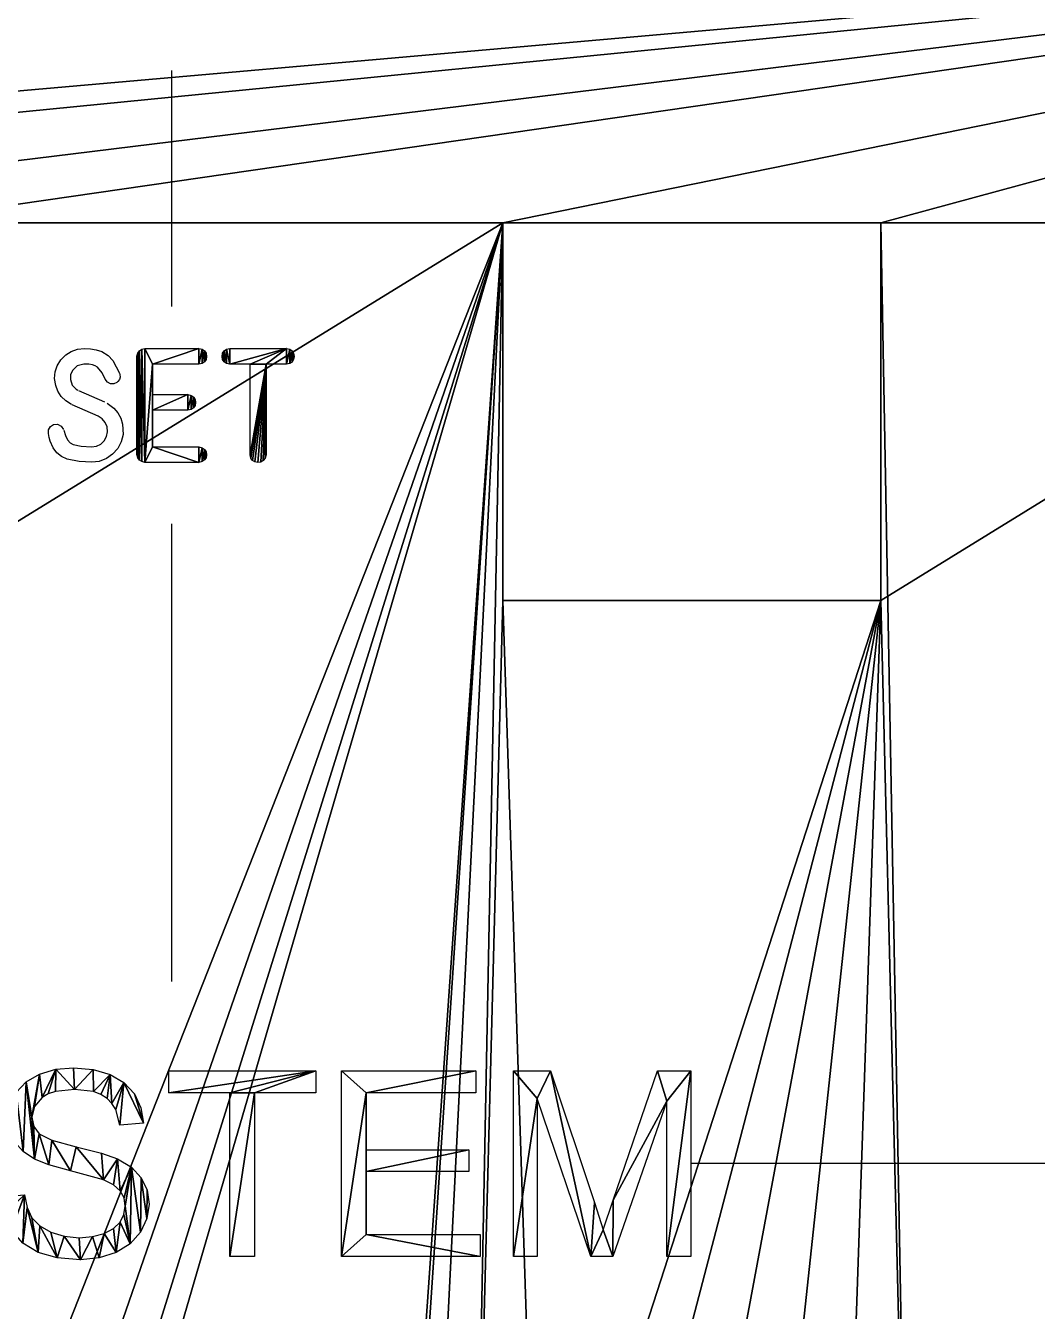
# Model space of a CAD drawing. Extents: x 61 to 207, y 170 to 265.
# Drawn here: x 114.45 to 135.87, y 196.96 to 224.2 of the extents above; entities that cross this region are included whole.
import ezdxf

# ---------------------------------------------------------------- set-up
doc = ezdxf.new("R2010")
doc.units = 0
doc.layers.get('0').update_dxf_attribs({"color": 13, "linetype": 'CONTINUOUS'})

# ---------------------------------------------------------------- blocks, each defined once
blk = doc.blocks.new('SET_1')
for p, q in [((0.267, 2.176, 0.013), (0.369, 2.281, 0.013)), ((0.369, 2.281, 0.013), (0.486, 2.356, 0.013)), ((0.486, 2.356, 0.013), (0.617, 2.401, 0.013)), ((0.617, 2.401, 0.013), (0.764, 2.416, 0.013)), ((0.764, 2.416, 0.013), (0.893, 2.412, 0.013)), ((0.893, 2.412, 0.013), (1.016, 2.389, 0.013)), ((1.016, 2.389, 0.013), (1.135, 2.351, 0.013)), ((1.135, 2.351, 0.013), (1.266, 2.268, 0.013)), ((1.266, 2.268, 0.013), (1.363, 2.16, 0.013)), ((1.876, 2.251, 0.013), (1.895, 2.319, 0.013)), ((1.876, 0.169, 0.013), (1.876, 2.251, 0.013)), ((1.895, 2.319, 0.013), (1.93, 2.37, 0.013)), ((1.93, 2.37, 0.013), (1.979, 2.402, 0.013)), ((1.979, 2.402, 0.013), (2.044, 2.416, 0.013)), ((2.044, 2.416, 0.013), (3.185, 2.416, 0.013)), ((3.185, 2.416, 0.013), (3.257, 2.4, 0.013)), ((3.257, 2.4, 0.013), (3.309, 2.368, 0.013)), ((3.309, 2.368, 0.013), (3.34, 2.318, 0.013)), ((3.34, 2.182, 0.013), (3.309, 2.133, 0.013)), ((3.34, 2.318, 0.013), (3.35, 2.25, 0.013)), ((3.35, 2.25, 0.013), (3.34, 2.182, 0.013)), ((3.679, 2.249, 0.013), (3.69, 2.316, 0.013)), ((3.689, 2.181, 0.013), (3.679, 2.249, 0.013)), ((3.72, 2.131, 0.013), (3.689, 2.181, 0.013)), ((3.69, 2.316, 0.013), (3.721, 2.367, 0.013)), ((3.721, 2.367, 0.013), (3.772, 2.4, 0.013)), ((3.772, 2.4, 0.013), (3.844, 2.416, 0.013)), ((3.844, 2.416, 0.013), (5.04, 2.416, 0.013)), ((5.04, 2.416, 0.013), (5.111, 2.4, 0.013)), ((5.111, 2.4, 0.013), (5.162, 2.367, 0.013)), ((5.162, 2.367, 0.013), (5.193, 2.317, 0.013)), ((5.193, 2.181, 0.013), (5.163, 2.13, 0.013)), ((5.193, 2.317, 0.013), (5.203, 2.249, 0.013)), ((5.203, 2.249, 0.013), (5.193, 2.181, 0.013)), ((0.134, 1.781, 0.013), (0.145, 1.92, 0.013)), ((0.145, 1.92, 0.013), (0.189, 2.052, 0.013)), ((0.189, 2.052, 0.013), (0.267, 2.176, 0.013)), ((0.51, 1.949, 0.013), (0.471, 1.858, 0.013)), ((0.613, 2.05, 0.013), (0.51, 1.949, 0.013)), ((0.752, 2.085, 0.013), (0.613, 2.05, 0.013)), ((0.86, 2.082, 0.013), (0.752, 2.085, 0.013)), ((0.937, 2.069, 0.013), (0.86, 2.082, 0.013)), ((0.991, 2.05, 0.013), (0.937, 2.069, 0.013)), ((1.041, 2.022, 0.013), (0.991, 2.05, 0.013)), ((1.138, 1.903, 0.013), (1.041, 2.022, 0.013)), ((1.363, 2.16, 0.013), (1.505, 1.897, 0.013)), ((3.185, 2.087, 0.013), (2.208, 2.087, 0.013)), ((2.208, 2.087, 0.013), (2.208, 1.442, 0.013)), ((3.257, 2.101, 0.013), (3.185, 2.087, 0.013)), ((3.309, 2.133, 0.013), (3.257, 2.101, 0.013)), ((3.772, 2.098, 0.013), (3.72, 2.131, 0.013)), ((3.844, 2.083, 0.013), (3.772, 2.098, 0.013)), ((4.276, 2.083, 0.013), (3.844, 2.083, 0.013)), ((4.276, 0.167, 0.013), (4.276, 2.083, 0.013)), ((5.04, 2.083, 0.013), (4.609, 2.083, 0.013)), ((4.609, 2.083, 0.013), (4.609, 0.167, 0.013)), ((5.112, 2.098, 0.013), (5.04, 2.083, 0.013)), ((5.163, 2.13, 0.013), (5.112, 2.098, 0.013)), ((0.157, 1.634, 0.013), (0.134, 1.781, 0.013)), ((0.471, 1.858, 0.013), (0.468, 1.757, 0.013)), ((0.468, 1.757, 0.013), (0.507, 1.641, 0.013)), ((0.507, 1.641, 0.013), (0.591, 1.554, 0.013)), ((1.203, 1.764, 0.013), (1.138, 1.903, 0.013)), ((1.251, 1.701, 0.013), (1.203, 1.764, 0.013)), ((1.315, 1.669, 0.013), (1.251, 1.701, 0.013)), ((1.386, 1.667, 0.013), (1.315, 1.669, 0.013)), ((1.45, 1.695, 0.013), (1.386, 1.667, 0.013)), ((1.475, 1.717, 0.013), (1.45, 1.695, 0.013)), ((1.504, 1.761, 0.013), (1.475, 1.717, 0.013)), ((1.519, 1.811, 0.013), (1.504, 1.761, 0.013)), ((1.505, 1.897, 0.013), (1.516, 1.866, 0.013)), ((1.516, 1.866, 0.013), (1.519, 1.811, 0.013)), ((0.202, 1.511, 0.013), (0.157, 1.634, 0.013)), ((0.272, 1.403, 0.013), (0.202, 1.511, 0.013)), ((0.368, 1.31, 0.013), (0.272, 1.403, 0.013)), ((0.591, 1.554, 0.013), (0.627, 1.533, 0.013)), ((0.641, 1.527, 0.013), (1.186, 1.286, 0.013)), ((2.208, 1.442, 0.013), (2.953, 1.442, 0.013)), ((2.953, 1.442, 0.013), (3.026, 1.422, 0.013)), ((3.026, 1.422, 0.013), (3.078, 1.388, 0.013)), ((3.078, 1.388, 0.013), (3.109, 1.338, 0.013)), ((0.489, 1.232, 0.013), (0.368, 1.31, 0.013)), ((1.053, 0.983, 0.013), (0.507, 1.223, 0.013)), ((1.245, 1.257, 0.013), (1.388, 1.15, 0.013)), ((1.388, 1.15, 0.013), (1.471, 1.052, 0.013)), ((2.953, 1.107, 0.013), (2.208, 1.107, 0.013)), ((2.208, 1.107, 0.013), (2.208, 0.333, 0.013)), ((3.025, 1.126, 0.013), (2.953, 1.107, 0.013)), ((3.077, 1.161, 0.013), (3.025, 1.126, 0.013)), ((3.109, 1.21, 0.013), (3.077, 1.161, 0.013)), ((3.109, 1.338, 0.013), (3.119, 1.274, 0.013)), ((3.119, 1.274, 0.013), (3.109, 1.21, 0.013)), ((1.142, 0.928, 0.013), (1.053, 0.983, 0.013)), ((1.206, 0.85, 0.013), (1.142, 0.928, 0.013)), ((1.245, 0.754, 0.013), (1.206, 0.85, 0.013)), ((1.471, 1.052, 0.013), (1.532, 0.938, 0.013)), ((1.532, 0.938, 0.013), (1.571, 0.81, 0.013)), ((0.004, 0.613, 0.013), (0.005, 0.693, 0.013)), ((0.02, 0.531, 0.013), (0.004, 0.613, 0.013)), ((0.005, 0.693, 0.013), (0.045, 0.763, 0.013)), ((0.045, 0.763, 0.013), (0.112, 0.808, 0.013)), ((0.112, 0.808, 0.013), (0.193, 0.813, 0.013)), ((0.193, 0.813, 0.013), (0.272, 0.774, 0.013)), ((0.272, 0.774, 0.013), (0.323, 0.697, 0.013)), ((0.326, 0.686, 0.013), (0.36, 0.571, 0.013)), ((0.36, 0.571, 0.013), (0.404, 0.482, 0.013)), ((1.181, 0.458, 0.013), (1.233, 0.553, 0.013)), ((1.233, 0.553, 0.013), (1.255, 0.652, 0.013)), ((1.255, 0.652, 0.013), (1.245, 0.754, 0.013)), ((1.581, 0.592, 0.013), (1.543, 0.438, 0.013)), ((1.571, 0.81, 0.013), (1.581, 0.592, 0.013)), ((0.041, 0.451, 0.013), (0.02, 0.531, 0.013)), ((0.103, 0.313, 0.013), (0.041, 0.451, 0.013)), ((0.183, 0.204, 0.013), (0.103, 0.313, 0.013)), ((0.404, 0.482, 0.013), (0.459, 0.419, 0.013)), ((0.459, 0.419, 0.013), (0.524, 0.381, 0.013)), ((0.524, 0.381, 0.013), (0.692, 0.345, 0.013)), ((0.692, 0.345, 0.013), (0.916, 0.336, 0.013)), ((0.916, 0.336, 0.013), (1.022, 0.35, 0.013)), ((1.022, 0.35, 0.013), (1.111, 0.391, 0.013)), ((1.111, 0.391, 0.013), (1.181, 0.458, 0.013)), ((1.468, 0.296, 0.013), (1.362, 0.175, 0.013)), ((1.543, 0.438, 0.013), (1.468, 0.296, 0.013)), ((2.208, 0.333, 0.013), (3.185, 0.333, 0.013)), ((3.185, 0.333, 0.013), (3.258, 0.313, 0.013)), ((3.258, 0.313, 0.013), (3.309, 0.279, 0.013)), ((3.309, 0.279, 0.013), (3.341, 0.23, 0.013)), ((0.281, 0.125, 0.013), (0.183, 0.204, 0.013)), ((0.396, 0.075, 0.013), (0.281, 0.125, 0.013)), ((0.651, 0.023, 0.013), (0.396, 0.075, 0.013)), ((0.918, 0.005, 0.013), (0.651, 0.023, 0.013)), ((1.078, 0.025, 0.013), (0.918, 0.005, 0.013)), ((1.233, 0.085, 0.013), (1.078, 0.025, 0.013)), ((1.362, 0.175, 0.013), (1.233, 0.085, 0.013)), ((1.894, 0.103, 0.013), (1.876, 0.169, 0.013)), ((1.928, 0.053, 0.013), (1.894, 0.103, 0.013)), ((1.978, 0.019, 0.013), (1.928, 0.053, 0.013)), ((2.044, 0.002, 0.013), (1.978, 0.019, 0.013)), ((3.185, 0.002, 0.013), (2.044, 0.002, 0.013)), ((3.258, 0.021, 0.013), (3.185, 0.002, 0.013)), ((3.309, 0.055, 0.013), (3.258, 0.021, 0.013)), ((3.341, 0.103, 0.013), (3.309, 0.055, 0.013)), ((3.341, 0.23, 0.013), (3.351, 0.167, 0.013)), ((3.351, 0.167, 0.013), (3.341, 0.103, 0.013)), ((4.291, 0.095, 0.013), (4.276, 0.167, 0.013)), ((4.322, 0.044, 0.013), (4.291, 0.095, 0.013)), ((4.37, 0.013, 0.013), (4.322, 0.044, 0.013)), ((4.435, 0.002, 0.013), (4.37, 0.013, 0.013)), ((4.501, 0.011, 0.013), (4.435, 0.002, 0.013)), ((4.552, 0.042, 0.013), (4.501, 0.011, 0.013)), ((4.588, 0.094, 0.013), (4.552, 0.042, 0.013)), ((4.609, 0.167, 0.013), (4.588, 0.094, 0.013))]:
    blk.add_line(p, q)
mesh = blk.add_polyface()
corners = [(1.895, 2.319, 0.013), (1.876, 0.169, 0.013), (1.876, 2.251, 0.013), (1.894, 0.103, 0.013), (1.928, 0.053, 0.013), (1.93, 2.37, 0.013), (1.978, 0.019, 0.013), (1.979, 2.402, 0.013), (2.044, 0.002, 0.013), (2.044, 2.416, 0.013), (2.208, 2.087, 0.013), (3.185, 2.416, 0.013), (3.185, 2.087, 0.013), (3.257, 2.4, 0.013), (3.257, 2.101, 0.013), (3.309, 2.133, 0.013), (3.309, 2.368, 0.013), (3.34, 2.182, 0.013), (3.34, 2.318, 0.013), (3.35, 2.25, 0.013), (2.953, 1.442, 0.013), (2.208, 1.107, 0.013), (2.208, 1.442, 0.013), (2.953, 1.107, 0.013), (3.026, 1.422, 0.013), (3.025, 1.126, 0.013), (3.077, 1.161, 0.013), (3.078, 1.388, 0.013), (3.109, 1.21, 0.013), (3.109, 1.338, 0.013), (3.119, 1.274, 0.013), (2.208, 0.333, 0.013), (3.185, 0.002, 0.013), (3.185, 0.333, 0.013), (3.258, 0.313, 0.013), (3.258, 0.021, 0.013), (3.309, 0.279, 0.013), (3.309, 0.055, 0.013), (3.341, 0.23, 0.013), (3.341, 0.103, 0.013), (3.351, 0.167, 0.013)]
mesh.append_faces([[corners[k] for k in face] for face in [(0, 1, 2), (17, 18, 19), (28, 29, 30), (39, 38, 40)]], dxfattribs={"vtx0": -1})
mesh.append_faces([[corners[k] for k in face] for face in [(1, 0, 3), (3, 0, 4), (4, 5, 6), (6, 7, 8), (10, 11, 12), (12, 13, 14), (14, 13, 15), (15, 16, 17), (20, 21, 22), (21, 20, 23), (23, 24, 25), (25, 24, 26), (26, 27, 28), (8, 31, 32), (31, 22, 21), (32, 34, 35), (35, 36, 37), (37, 38, 39)]], dxfattribs={"vtx0": -1, "vtx1": -1})
mesh.append_faces([[corners[k] for k in face] for face in [(8, 9, 10), (31, 8, 10)]], dxfattribs={"vtx0": -1, "vtx1": -1, "vtx2": -1})
mesh.append_faces([[corners[k] for k in face] for face in [(4, 0, 5), (6, 5, 7), (8, 7, 9), (10, 9, 11), (12, 11, 13), (15, 13, 16), (17, 16, 18), (23, 20, 24), (26, 24, 27), (28, 27, 29), (31, 10, 22), (32, 31, 33), (32, 33, 34), (35, 34, 36), (37, 36, 38)]], dxfattribs={"vtx0": -1, "vtx2": -1})
mesh = blk.add_polyface()
corners = [(3.69, 2.316, 0.013), (3.689, 2.181, 0.013), (3.679, 2.249, 0.013), (3.72, 2.131, 0.013), (3.721, 2.367, 0.013), (3.772, 2.098, 0.013), (3.772, 2.4, 0.013), (3.844, 2.083, 0.013), (3.844, 2.416, 0.013), (5.04, 2.416, 0.013), (4.276, 2.083, 0.013), (4.609, 2.083, 0.013), (4.276, 0.167, 0.013), (4.291, 0.095, 0.013), (4.322, 0.044, 0.013), (4.37, 0.013, 0.013), (4.435, 0.002, 0.013), (4.501, 0.011, 0.013), (4.552, 0.042, 0.013), (4.588, 0.094, 0.013), (5.04, 2.083, 0.013), (5.111, 2.4, 0.013), (5.112, 2.098, 0.013), (5.162, 2.367, 0.013), (5.163, 2.13, 0.013), (5.193, 2.317, 0.013), (5.193, 2.181, 0.013), (5.203, 2.249, 0.013), (4.609, 0.167, 0.013)]
mesh.append_faces([[corners[k] for k in face] for face in [(0, 1, 2), (26, 25, 27)]], dxfattribs={"vtx0": -1})
mesh.append_faces([[corners[k] for k in face] for face in [(1, 0, 3), (3, 4, 5), (5, 6, 7), (7, 9, 10), (10, 11, 12), (12, 11, 13), (13, 11, 14), (14, 11, 15), (15, 11, 16), (16, 11, 17), (17, 11, 18), (18, 11, 19), (11, 9, 20), (20, 21, 22), (22, 23, 24), (24, 25, 26)]], dxfattribs={"vtx0": -1, "vtx1": -1})
mesh.append_faces([[corners[k] for k in face] for face in [(10, 9, 11)]], dxfattribs={"vtx0": -1, "vtx1": -1, "vtx2": -1})
mesh.append_faces([[corners[k] for k in face] for face in [(3, 0, 4), (5, 4, 6), (7, 6, 8), (7, 8, 9), (20, 9, 21), (22, 21, 23), (24, 23, 25)]], dxfattribs={"vtx0": -1, "vtx2": -1})
mesh.append_faces([[corners[k] for k in face] for face in [(28, 19, 11)]], dxfattribs={"vtx1": -1})
blk = doc.blocks.new('SYSTEM_1')
for p, q in [((8.103, 3.768, 0.02), (8.389, 3.933, 0.02)), ((8.389, 3.933, 0.02), (8.732, 4.034, 0.02)), ((8.732, 4.034, 0.02), (9.111, 4.067, 0.02)), ((9.111, 4.067, 0.02), (9.522, 4.032, 0.02)), ((9.522, 4.032, 0.02), (9.882, 3.926, 0.02)), ((9.882, 3.926, 0.02), (10.177, 3.752, 0.02)), ((11.123, 3.536, 0.02), (11.123, 4, 0.02)), ((11.123, 4, 0.02), (14.24, 4, 0.02)), ((14.24, 4, 0.02), (14.24, 3.536, 0.02)), ((14.785, 0.067, 0.02), (14.785, 4, 0.02)), ((14.785, 4, 0.02), (17.628, 4, 0.02)), ((17.628, 4, 0.02), (17.628, 3.536, 0.02)), ((18.423, 0.067, 0.02), (18.423, 4, 0.02)), ((18.423, 4, 0.02), (19.206, 4, 0.02)), ((21.476, 4, 0.02), (22.176, 4, 0.02)), ((22.176, 4, 0.02), (22.176, 0.067, 0.02)), ((7.895, 3.54, 0.02), (8.103, 3.768, 0.02)), ((8.724, 3.565, 0.02), (8.568, 3.511, 0.02)), ((9.132, 3.608, 0.02), (8.724, 3.565, 0.02)), ((9.53, 3.561, 0.02), (9.132, 3.608, 0.02)), ((9.688, 3.501, 0.02), (9.53, 3.561, 0.02)), ((10.177, 3.752, 0.02), (10.396, 3.512, 0.02)), ((8.444, 3.435, 0.02), (8.282, 3.244, 0.02)), ((8.568, 3.511, 0.02), (8.444, 3.435, 0.02)), ((9.818, 3.418, 0.02), (9.688, 3.501, 0.02)), ((9.922, 3.311, 0.02), (9.818, 3.418, 0.02)), ((10.002, 3.182, 0.02), (9.922, 3.311, 0.02)), ((10.396, 3.512, 0.02), (10.534, 3.22, 0.02)), ((12.419, 3.536, 0.02), (11.123, 3.536, 0.02)), ((12.419, 0.067, 0.02), (12.419, 3.536, 0.02)), ((14.24, 3.536, 0.02), (12.939, 3.536, 0.02)), ((12.939, 3.536, 0.02), (12.939, 0.067, 0.02)), ((17.628, 3.536, 0.02), (15.305, 3.536, 0.02)), ((15.305, 3.536, 0.02), (15.305, 2.331, 0.02)), ((20.062, 0.067, 0.02), (18.924, 3.415, 0.02)), ((18.924, 3.415, 0.02), (18.924, 0.067, 0.02)), ((21.674, 3.359, 0.02), (20.531, 0.067, 0.02)), ((21.674, 0.067, 0.02), (21.674, 3.359, 0.02)), ((8.282, 3.244, 0.02), (8.228, 3.018, 0.02)), ((8.228, 3.018, 0.02), (8.266, 2.825, 0.02)), ((10.09, 2.854, 0.02), (10.002, 3.182, 0.02)), ((10.534, 3.22, 0.02), (10.589, 2.892, 0.02)), ((8.266, 2.825, 0.02), (8.381, 2.669, 0.02)), ((10.589, 2.892, 0.02), (10.09, 2.854, 0.02)), ((8.381, 2.669, 0.02), (8.652, 2.531, 0.02)), ((8.652, 2.531, 0.02), (9.166, 2.389, 0.02)), ((8.284, 2.127, 0.02), (8.039, 2.293, 0.02)), ((9.166, 2.389, 0.02), (9.701, 2.255, 0.02)), ((9.701, 2.255, 0.02), (10.036, 2.138, 0.02)), ((15.305, 2.331, 0.02), (17.481, 2.331, 0.02)), ((17.481, 2.331, 0.02), (17.481, 1.87, 0.02)), ((8.583, 2.008, 0.02), (8.284, 2.127, 0.02)), ((9.044, 1.882, 0.02), (8.583, 2.008, 0.02)), ((10.036, 2.138, 0.02), (10.335, 1.959, 0.02)), ((10.335, 1.959, 0.02), (10.543, 1.737, 0.02)), ((9.744, 1.69, 0.02), (9.044, 1.882, 0.02)), ((9.956, 1.585, 0.02), (9.744, 1.69, 0.02)), ((10.543, 1.737, 0.02), (10.666, 1.476, 0.02)), ((17.481, 1.87, 0.02), (15.305, 1.87, 0.02)), ((15.305, 1.87, 0.02), (15.305, 0.531, 0.02)), ((8.067, 1.374, 0.02), (8.125, 1.105, 0.02)), ((10.098, 1.458, 0.02), (9.956, 1.585, 0.02)), ((10.178, 1.308, 0.02), (10.098, 1.458, 0.02)), ((10.666, 1.476, 0.02), (10.707, 1.178, 0.02)), ((8.125, 1.105, 0.02), (8.229, 0.889, 0.02)), ((10.177, 0.959, 0.02), (10.205, 1.135, 0.02)), ((10.205, 1.135, 0.02), (10.178, 1.308, 0.02)), ((10.707, 1.178, 0.02), (10.662, 0.873, 0.02)), ((8.229, 0.889, 0.02), (8.392, 0.718, 0.02)), ((10.094, 0.798, 0.02), (10.177, 0.959, 0.02)), ((10.662, 0.873, 0.02), (10.527, 0.586, 0.02)), ((8.392, 0.718, 0.02), (8.625, 0.584, 0.02)), ((8.625, 0.584, 0.02), (8.91, 0.496, 0.02)), ((9.509, 0.489, 0.02), (9.755, 0.555, 0.02)), ((9.755, 0.555, 0.02), (9.953, 0.66, 0.02)), ((9.953, 0.66, 0.02), (10.094, 0.798, 0.02)), ((10.527, 0.586, 0.02), (10.308, 0.339, 0.02)), ((8.358, 0.156, 0.02), (8.036, 0.35, 0.02)), ((8.91, 0.496, 0.02), (9.229, 0.467, 0.02)), ((9.229, 0.467, 0.02), (9.509, 0.489, 0.02)), ((10.308, 0.339, 0.02), (10.011, 0.154, 0.02)), ((15.305, 0.531, 0.02), (17.72, 0.531, 0.02)), ((17.72, 0.531, 0.02), (17.72, 0.067, 0.02)), ((8.762, 0.039, 0.02), (8.358, 0.156, 0.02)), ((9.253, 0, 0.02), (8.762, 0.039, 0.02)), ((9.653, 0.039, 0.02), (9.253, 0, 0.02)), ((10.011, 0.154, 0.02), (9.653, 0.039, 0.02)), ((12.939, 0.067, 0.02), (12.419, 0.067, 0.02)), ((17.72, 0.067, 0.02), (14.785, 0.067, 0.02)), ((18.924, 0.067, 0.02), (18.423, 0.067, 0.02)), ((20.531, 0.067, 0.02), (20.062, 0.067, 0.02)), ((22.176, 0.067, 0.02), (21.674, 0.067, 0.02))]:
    blk.add_line(p, q)
for points in [[(19.206, 4, 0.02), (20.137, 1.215, 0.02), (20.325, 0.633, 0.02)], [(20.325, 0.633, 0.02), (20.534, 1.264, 0.02), (21.476, 4, 0.02)]]:
    blk.add_polyline3d(points)
mesh = blk.add_polyface()
corners = [(8.389, 3.933, 0.02), (8.228, 3.018, 0.02), (8.103, 3.768, 0.02), (8.282, 3.244, 0.02), (8.444, 3.435, 0.02), (8.732, 4.034, 0.02), (8.568, 3.511, 0.02), (8.724, 3.565, 0.02), (9.132, 3.608, 0.02), (9.111, 4.067, 0.02), (9.522, 4.032, 0.02), (9.53, 3.561, 0.02), (9.882, 3.926, 0.02), (9.688, 3.501, 0.02), (9.818, 3.418, 0.02), (9.922, 3.311, 0.02), (10.177, 3.752, 0.02), (10.002, 3.182, 0.02), (10.09, 2.854, 0.02), (10.589, 2.892, 0.02), (10.396, 3.512, 0.02), (10.534, 3.22, 0.02), (7.769, 3.271, 0.02), (7.761, 2.725, 0.02), (7.726, 2.983, 0.02), (7.865, 2.494, 0.02), (7.895, 3.54, 0.02), (8.039, 2.293, 0.02), (8.284, 2.127, 0.02), (8.266, 2.825, 0.02), (8.381, 2.669, 0.02), (8.583, 2.008, 0.02), (8.652, 2.531, 0.02), (9.044, 1.882, 0.02), (9.166, 2.389, 0.02), (9.744, 1.69, 0.02), (9.701, 2.255, 0.02), (10.036, 2.138, 0.02), (9.956, 1.585, 0.02), (10.098, 1.458, 0.02), (10.335, 1.959, 0.02), (10.178, 1.308, 0.02), (10.205, 1.135, 0.02), (10.308, 0.339, 0.02), (10.527, 0.586, 0.02), (10.543, 1.737, 0.02), (10.662, 0.873, 0.02), (10.666, 1.476, 0.02), (10.707, 1.178, 0.02), (8.067, 1.374, 0.02), (7.635, 0.957, 0.02), (7.576, 1.331, 0.02), (7.792, 0.624, 0.02), (8.036, 0.35, 0.02), (8.125, 1.105, 0.02), (8.358, 0.156, 0.02), (8.229, 0.889, 0.02), (8.392, 0.718, 0.02), (8.762, 0.039, 0.02), (8.625, 0.584, 0.02), (8.91, 0.496, 0.02), (9.253, 0, 0.02), (9.229, 0.467, 0.02), (9.509, 0.489, 0.02), (9.653, 0.039, 0.02), (9.755, 0.555, 0.02), (10.011, 0.154, 0.02), (9.953, 0.66, 0.02), (10.094, 0.798, 0.02), (10.177, 0.959, 0.02)]
mesh.append_faces([[corners[k] for k in face] for face in [(19, 20, 21), (22, 23, 24), (46, 47, 48), (49, 50, 51)]], dxfattribs={"vtx0": -1})
mesh.append_faces([[corners[k] for k in face] for face in [(0, 1, 2), (1, 0, 3), (3, 0, 4), (4, 5, 6), (6, 5, 7), (7, 5, 8), (8, 10, 11), (11, 12, 13), (13, 12, 14), (14, 12, 15), (15, 16, 17), (17, 16, 18), (18, 16, 19), (23, 22, 25), (25, 26, 27), (27, 2, 28), (28, 30, 31), (31, 32, 33), (33, 34, 35), (35, 37, 38), (38, 37, 39), (39, 40, 41), (41, 40, 42), (43, 40, 44), (44, 45, 46), (50, 49, 52), (52, 49, 53), (53, 54, 55), (55, 57, 58), (58, 60, 61), (61, 63, 64), (64, 65, 66), (66, 68, 43)]], dxfattribs={"vtx0": -1, "vtx1": -1})
mesh.append_faces([[corners[k] for k in face] for face in [(28, 2, 1), (42, 40, 43)]], dxfattribs={"vtx0": -1, "vtx1": -1, "vtx2": -1})
mesh.append_faces([[corners[k] for k in face] for face in [(4, 0, 5), (8, 5, 9), (8, 9, 10), (11, 10, 12), (15, 12, 16), (19, 16, 20), (25, 22, 26), (27, 26, 2), (28, 1, 29), (28, 29, 30), (31, 30, 32), (33, 32, 34), (35, 34, 36), (35, 36, 37), (39, 37, 40), (44, 40, 45), (46, 45, 47), (53, 49, 54), (55, 54, 56), (55, 56, 57), (58, 57, 59), (58, 59, 60), (61, 60, 62), (61, 62, 63), (64, 63, 65), (66, 65, 67), (66, 67, 68), (43, 68, 69), (43, 69, 42)]], dxfattribs={"vtx0": -1, "vtx2": -1})
mesh = blk.add_polyface()
corners = [(14.24, 4, 0.02), (11.123, 3.536, 0.02), (11.123, 4, 0.02), (12.419, 3.536, 0.02), (12.939, 3.536, 0.02), (12.419, 0.067, 0.02), (14.24, 3.536, 0.02), (12.939, 0.067, 0.02)]
mesh.append_faces([[corners[k] for k in face] for face in [(0, 1, 2), (4, 0, 6)]], dxfattribs={"vtx0": -1})
mesh.append_faces([[corners[k] for k in face] for face in [(1, 0, 3), (3, 4, 5)]], dxfattribs={"vtx0": -1, "vtx1": -1})
mesh.append_faces([[corners[k] for k in face] for face in [(3, 0, 4)]], dxfattribs={"vtx0": -1, "vtx1": -1, "vtx2": -1})
mesh.append_faces([[corners[k] for k in face] for face in [(7, 5, 4)]], dxfattribs={"vtx1": -1})
mesh = blk.add_polyface()
corners = [(14.785, 4, 0.02), (15.305, 3.536, 0.02), (14.785, 0.067, 0.02), (17.628, 4, 0.02), (17.628, 3.536, 0.02), (17.481, 2.331, 0.02), (15.305, 1.87, 0.02), (15.305, 2.331, 0.02), (17.481, 1.87, 0.02), (15.305, 0.531, 0.02), (17.72, 0.067, 0.02), (17.72, 0.531, 0.02)]
mesh.append_faces([[corners[k] for k in face] for face in [(1, 3, 4), (6, 5, 8), (10, 9, 11)]], dxfattribs={"vtx0": -1})
mesh.append_faces([[corners[k] for k in face] for face in [(0, 1, 2), (5, 6, 7), (2, 9, 10), (9, 7, 6)]], dxfattribs={"vtx0": -1, "vtx1": -1})
mesh.append_faces([[corners[k] for k in face] for face in [(9, 2, 1)]], dxfattribs={"vtx0": -1, "vtx1": -1, "vtx2": -1})
mesh.append_faces([[corners[k] for k in face] for face in [(1, 0, 3), (9, 1, 7)]], dxfattribs={"vtx0": -1, "vtx2": -1})
mesh = blk.add_polyface()
corners = [(18.423, 4, 0.02), (18.924, 3.415, 0.02), (18.423, 0.067, 0.02), (19.206, 4, 0.02), (20.062, 0.067, 0.02), (20.137, 1.215, 0.02), (20.325, 0.633, 0.02), (20.531, 0.067, 0.02), (20.534, 1.264, 0.02), (21.674, 3.359, 0.02), (21.476, 4, 0.02), (22.176, 4, 0.02), (21.674, 0.067, 0.02), (22.176, 0.067, 0.02), (18.924, 0.067, 0.02)]
mesh.append_faces([[corners[k] for k in face] for face in [(12, 11, 13)]], dxfattribs={"vtx0": -1})
mesh.append_faces([[corners[k] for k in face] for face in [(0, 1, 2), (1, 3, 4), (4, 6, 7), (7, 8, 9), (9, 11, 12)]], dxfattribs={"vtx0": -1, "vtx1": -1})
mesh.append_faces([[corners[k] for k in face] for face in [(1, 0, 3), (4, 3, 5), (4, 5, 6), (7, 6, 8), (9, 8, 10), (9, 10, 11)]], dxfattribs={"vtx0": -1, "vtx2": -1})
mesh.append_faces([[corners[k] for k in face] for face in [(14, 2, 1)]], dxfattribs={"vtx1": -1})
blk = doc.blocks.new('GROUP_2')
for p, q in [((57, 53.524, 2), (57, 48.524, 2)), ((64.017, 42.296, 2), (64.017, 50.296, 2)), ((64.017, 50.296, 2), (72.017, 50.296, 2)), ((64.017, 42.296), (64.017, 50.296)), ((64.017, 50.296), (72.017, 50.296)), ((64.017, 50.296, 2), (64.017, 50.296)), ((72.017, 50.296, 2), (72.017, 42.296, 2)), ((72.017, 50.296), (72.017, 42.296)), ((72.017, 50.296, 2), (72.017, 50.296)), ((57, 43.919, 2), (57, 34.224, 2)), ((72.017, 42.296, 2), (64.017, 42.296, 2)), ((72.017, 42.296), (64.017, 42.296)), ((64.017, 42.296, 2), (64.017, 42.296)), ((72.017, 42.296, 2), (72.017, 42.296)), ((68, 30.378, 2), (96.169, 30.378, 2))]:
    blk.add_line(p, q)
at = {"color": 7}
for name, p in [('SET_1', (54.393, 45.219, 2)), ('SYSTEM_1', (45.818, 28.33, 2))]:
    blk.add_blockref(name, p, dxfattribs=at)
mesh = blk.add_polyface()
corners = [(19, 56.813), (22.017, 50.296), (19.5, 14.196), (96, 56.813), (19.721, 15.879), (20.371, 17.446), (21.404, 18.793), (30.017, 50.296), (43.017, 50.296), (30.017, 41.296), (30.596, 18.793), (31.629, 17.446), (32.279, 15.879), (40.721, 15.879), (41.371, 17.446), (42.404, 18.793), (11, 95.013), (19, 82.813), (5.5, 84.006), (0, 10.999), (0, 83.999), (5.5, 10.999), (6.924, 84.194), (6.924, 10.812), (8.25, 10.263), (8.25, 84.743), (9.389, 9.389), (9.389, 85.617), (10.263, 8.25), (10.263, 86.756), (10.813, 6.923), (10.813, 88.083), (11, 5.5), (11, 89.506), (11, 0), (43.017, 42.296), (22.017, 41.296), (22.75, 19.826)]
mesh.append_faces([[corners[k] for k in face] for face in [(18, 19, 20)]], dxfattribs={"vtx0": -1})
mesh.append_faces([[corners[k] for k in face] for face in [(4, 1, 5), (5, 1, 6), (7, 8, 9), (10, 8, 11), (11, 8, 12), (13, 8, 14), (14, 8, 15), (19, 18, 21), (21, 22, 23), (23, 22, 24), (24, 25, 26), (26, 27, 28), (28, 29, 30), (30, 31, 32), (32, 16, 34), (35, 15, 8), (36, 6, 1)]], dxfattribs={"vtx0": -1, "vtx1": -1})
mesh.append_faces([[corners[k] for k in face] for face in [(0, 1, 2), (9, 8, 10), (34, 16, 2), (2, 16, 0)]], dxfattribs={"vtx0": -1, "vtx1": -1, "vtx2": -1})
mesh.append_faces([[corners[k] for k in face] for face in [(1, 0, 3), (16, 17, 0), (21, 18, 22), (24, 22, 25), (26, 25, 27), (28, 27, 29), (30, 29, 31), (32, 31, 33), (32, 33, 16), (37, 36, 9)]], dxfattribs={"vtx0": -1, "vtx2": -1})
at = {"color": 250}
mesh = blk.add_polyface(dxfattribs=at)
corners = [(22.017, 41.296, 2), (22.75, 19.826, 2), (30.017, 41.296, 2), (30.596, 18.793, 2), (30.017, 50.296, 2), (43.017, 42.296, 2), (43.75, 19.826, 2), (51.017, 42.296, 2), (19, 56.813, 2), (22.017, 50.296, 2), (96, 56.813, 2), (19.5, 14.196, 2), (19.721, 15.879, 2), (20.371, 17.446, 2), (21.404, 18.793, 2), (43.017, 50.296, 2), (31.629, 17.446, 2), (32.279, 15.879, 2), (40.721, 15.879, 2), (41.371, 17.446, 2), (42.404, 18.793, 2), (11, 5.5, 2), (11, 89.506, 2), (11, 95.013, 2), (19, 82.813, 2), (0, 10.999, 2), (5.5, 84.006, 2), (0, 83.999, 2), (5.5, 10.999, 2), (6.924, 84.194, 2), (6.924, 10.812, 2), (8.25, 10.263, 2), (8.25, 84.743, 2), (9.389, 9.389, 2), (9.389, 85.617, 2), (10.263, 8.25, 2), (10.263, 86.756, 2), (10.813, 6.923, 2), (10.813, 88.083, 2)]
mesh.append_faces([[corners[k] for k in face] for face in [(25, 26, 27)]], dxfattribs={"vtx0": -1, "color": 250})
mesh.append_faces([[corners[k] for k in face] for face in [(0, 1, 2), (2, 3, 4), (5, 6, 7), (8, 9, 10), (9, 14, 0), (15, 20, 5), (22, 11, 23), (24, 23, 8), (26, 28, 29), (29, 31, 32), (32, 33, 34), (34, 35, 36), (36, 37, 38), (38, 21, 22)]], dxfattribs={"vtx0": -1, "vtx1": -1, "color": 250})
mesh.append_faces([[corners[k] for k in face] for face in [(9, 8, 11), (15, 4, 3), (21, 11, 22), (23, 11, 8)]], dxfattribs={"vtx0": -1, "vtx1": -1, "vtx2": -1, "color": 250})
mesh.append_faces([[corners[k] for k in face] for face in [(9, 12, 13), (9, 13, 14), (15, 3, 16), (15, 16, 17), (15, 18, 19), (15, 19, 20), (26, 25, 28), (29, 28, 30), (29, 30, 31), (32, 31, 33), (34, 33, 35), (36, 35, 37), (38, 37, 21)]], dxfattribs={"vtx0": -1, "vtx2": -1, "color": 250})
mesh = blk.add_polyface()
corners = [(22.017, 50.296), (96, 56.813), (30.017, 50.296), (43.017, 50.296), (51.017, 50.296), (64.017, 50.296), (51.017, 42.296), (51.596, 18.793), (52.629, 17.446), (53.279, 15.879), (61.721, 15.879), (62.371, 17.446), (63.404, 18.793), (72.017, 50.296), (85, 50.296), (72.017, 42.296), (72.596, 18.793), (73.629, 17.446), (74.279, 15.879), (82.721, 15.879), (83.371, 17.446), (84.404, 18.793), (19, 82.813), (11, 95.013), (135, 95.011), (96, 82.813), (85, 42.296), (85.75, 19.826), (93.017, 42.296), (87.318, 20.475), (89, 20.696), (64.017, 42.296), (64.75, 19.826), (66.318, 20.475), (68, 20.696), (69.682, 20.475), (71.25, 19.826), (43.75, 19.826), (43.017, 42.296), (45.318, 20.475), (47, 20.696), (48.682, 20.475), (50.25, 19.826)]
mesh.append_faces([[corners[k] for k in face] for face in [(0, 1, 2), (3, 1, 4), (4, 5, 6), (7, 5, 8), (8, 5, 9), (10, 5, 11), (11, 5, 12), (5, 1, 13), (13, 14, 15), (16, 14, 17), (17, 14, 18), (19, 14, 20), (20, 14, 21), (22, 24, 25), (26, 21, 14), (29, 28, 30), (31, 12, 5), (33, 15, 34), (34, 15, 35), (35, 15, 36), (37, 6, 39), (39, 6, 40), (40, 6, 41), (41, 6, 42)]], dxfattribs={"vtx0": -1, "vtx1": -1})
mesh.append_faces([[corners[k] for k in face] for face in [(2, 1, 3), (4, 1, 5), (6, 5, 7), (13, 1, 14), (15, 14, 16)]], dxfattribs={"vtx0": -1, "vtx1": -1, "vtx2": -1})
mesh.append_faces([[corners[k] for k in face] for face in [(22, 23, 24), (27, 26, 28), (32, 31, 15), (37, 38, 6)]], dxfattribs={"vtx0": -1, "vtx2": -1})
mesh = blk.add_polyface(dxfattribs=at)
corners = [(51.017, 42.296, 2), (45.318, 20.475, 2), (47, 20.696, 2), (48.682, 20.475, 2), (50.25, 19.826, 2), (51.596, 18.793, 2), (51.017, 50.296, 2), (64.017, 42.296, 2), (64.75, 19.826, 2), (72.017, 42.296, 2), (66.318, 20.475, 2), (68, 20.696, 2), (69.682, 20.475, 2), (71.25, 19.826, 2), (72.596, 18.793, 2), (72.017, 50.296, 2), (85, 42.296, 2), (85.75, 19.826, 2), (93.017, 42.296, 2), (87.318, 20.475, 2), (89, 20.696, 2), (96, 56.813, 2), (22.017, 50.296, 2), (30.017, 50.296, 2), (43.017, 50.296, 2), (64.017, 50.296, 2), (52.629, 17.446, 2), (53.279, 15.879, 2), (61.721, 15.879, 2), (62.371, 17.446, 2), (63.404, 18.793, 2), (85, 50.296, 2), (73.629, 17.446, 2), (74.279, 15.879, 2), (82.721, 15.879, 2), (83.371, 17.446, 2), (84.404, 18.793, 2), (11, 95.013, 2), (19, 82.813, 2), (124.235, 95.011, 2), (96, 82.813, 2)]
mesh.append_faces([[corners[k] for k in face] for face in [(0, 5, 6), (7, 8, 9), (9, 14, 15), (16, 17, 18), (25, 30, 7), (31, 36, 16), (37, 38, 39)]], dxfattribs={"vtx0": -1, "vtx1": -1, "color": 250})
mesh.append_faces([[corners[k] for k in face] for face in [(21, 23, 24), (21, 6, 25), (25, 6, 5), (21, 15, 31), (31, 15, 14)]], dxfattribs={"vtx0": -1, "vtx1": -1, "vtx2": -1, "color": 250})
mesh.append_faces([[corners[k] for k in face] for face in [(0, 1, 2), (0, 2, 3), (0, 3, 4), (9, 8, 10), (9, 10, 11), (9, 11, 12), (9, 12, 13), (18, 17, 19), (18, 19, 20), (21, 22, 23), (21, 24, 6), (25, 5, 26), (25, 26, 27), (25, 28, 29), (25, 29, 30), (21, 25, 15), (31, 14, 32), (31, 32, 33), (31, 34, 35), (31, 35, 36), (39, 38, 40)]], dxfattribs={"vtx0": -1, "vtx2": -1, "color": 250})
mesh = blk.add_polyface()
corners = [(93.596, 18.793), (96, 56.813), (94.629, 17.446), (95.279, 15.879), (95.5, 14.196), (135, 0.006), (68, 7.696), (69.682, 7.918), (71.25, 8.567), (72.596, 9.6), (87.318, 7.918), (89, 7.696), (90.682, 7.918), (92.25, 8.567), (93.596, 9.6), (94.629, 10.946), (95.279, 12.514), (112.428, 10.732), (111.599, 11.368), (110.964, 12.196), (110.564, 13.161), (102.681, 40.446), (103.33, 38.878), (104.363, 37.532), (105.71, 36.499), (107.277, 35.85), (110.428, 14.196), (108.96, 35.628), (110.642, 35.85), (110.564, 15.232), (110.964, 16.196), (112.21, 36.499), (111.599, 17.025), (89, 20.696), (93.017, 42.296), (90.682, 20.475), (92.25, 19.826)]
mesh.append_faces([[corners[k] for k in face] for face in [(0, 1, 2), (2, 1, 3), (3, 1, 4), (17, 4, 18), (18, 4, 19), (19, 4, 20), (20, 25, 26), (28, 26, 27), (26, 28, 29), (29, 28, 30), (30, 31, 32), (33, 34, 35), (35, 34, 36), (36, 34, 0)]], dxfattribs={"vtx0": -1, "vtx1": -1})
mesh.append_faces([[corners[k] for k in face] for face in [(5, 9, 10), (20, 4, 1)]], dxfattribs={"vtx0": -1, "vtx1": -1, "vtx2": -1})
mesh.append_faces([[corners[k] for k in face] for face in [(5, 6, 7), (5, 7, 8), (5, 8, 9), (5, 10, 11), (5, 11, 12), (5, 12, 13), (5, 13, 14), (5, 14, 15), (5, 15, 16), (5, 16, 4), (20, 21, 22), (20, 22, 23), (20, 23, 24), (20, 24, 25), (26, 25, 27), (30, 28, 31)]], dxfattribs={"vtx0": -1, "vtx2": -1})
mesh = blk.add_polyface(dxfattribs=at)
corners = [(93.017, 42.296, 2), (89, 20.696, 2), (90.682, 20.475, 2), (92.25, 19.826, 2), (93.596, 18.793, 2), (96, 56.813, 2), (94.629, 17.446, 2), (95.279, 15.879, 2), (95.5, 14.196, 2), (69.682, 7.918, 2), (135, 0.006, 2), (71.25, 8.567, 2), (72.596, 9.6, 2), (87.318, 7.918, 2), (89, 7.696, 2), (90.682, 7.918, 2), (92.25, 8.567, 2), (93.596, 9.6, 2), (94.629, 10.946, 2), (95.279, 12.514, 2), (112.428, 10.732, 2), (111.599, 11.368, 2), (110.964, 12.196, 2), (110.564, 13.161, 2), (102.681, 40.446, 2), (103.33, 38.878, 2), (104.363, 37.532, 2), (105.71, 36.499, 2), (107.277, 35.85, 2), (110.428, 14.196, 2), (108.96, 35.628, 2), (110.642, 35.85, 2), (110.564, 15.232, 2), (110.964, 16.196, 2), (112.21, 36.499, 2), (111.599, 17.025, 2), (112.428, 17.661, 2)]
mesh.append_faces([[corners[k] for k in face] for face in [(9, 10, 11), (11, 10, 12), (13, 10, 14), (14, 10, 15), (15, 10, 16), (16, 10, 17), (17, 10, 18), (18, 10, 19), (19, 10, 8), (24, 23, 25), (25, 23, 26), (26, 23, 27), (27, 23, 28), (28, 29, 30), (31, 33, 34)]], dxfattribs={"vtx0": -1, "vtx1": -1, "color": 250})
mesh.append_faces([[corners[k] for k in face] for face in [(12, 10, 13), (8, 23, 5)]], dxfattribs={"vtx0": -1, "vtx1": -1, "vtx2": -1, "color": 250})
mesh.append_faces([[corners[k] for k in face] for face in [(0, 1, 2), (0, 2, 3), (0, 3, 4), (5, 4, 6), (5, 6, 7), (5, 7, 8), (8, 20, 21), (8, 21, 22), (8, 22, 23), (28, 23, 29), (29, 31, 30), (31, 29, 32), (31, 32, 33), (34, 33, 35), (34, 35, 36)]], dxfattribs={"vtx0": -1, "vtx2": -1, "color": 250})
mesh = blk.add_polyface()
corners = [(19.5, 14.196), (22.017, 50.296), (19.721, 15.879), (32.279, 15.879), (43.017, 50.296), (32.5, 14.196), (40.5, 14.196), (40.721, 15.879), (53.279, 15.879), (64.017, 50.296), (53.5, 14.196), (61.5, 14.196), (61.721, 15.879), (74.279, 15.879), (85, 50.296), (74.5, 14.196), (82.5, 14.196), (82.721, 15.879), (11, 0), (19.721, 12.514), (20.371, 10.946), (21.404, 9.6), (22.75, 8.567), (24.318, 7.918), (26, 7.696), (135, 0.006), (27.682, 7.918), (29.25, 8.567), (47, 7.696), (30.596, 9.6), (45.318, 7.918), (31.629, 10.946), (32.279, 12.514), (43.75, 8.567), (42.404, 9.6), (41.371, 10.946), (40.721, 12.514), (48.682, 7.918), (50.25, 8.567), (68, 7.696), (51.596, 9.6), (66.318, 7.918), (52.629, 10.946), (53.279, 12.514), (64.75, 8.567), (63.404, 9.6), (62.371, 10.946), (61.721, 12.514), (87.318, 7.918), (72.596, 9.6), (73.629, 10.946), (74.279, 12.514), (85.75, 8.567), (84.404, 9.6), (83.371, 10.946), (82.721, 12.514), (84.404, 18.793), (85, 42.296), (85.75, 19.826), (93.017, 42.296), (87.318, 20.475), (63.404, 18.793), (64.017, 42.296), (64.75, 19.826), (72.017, 42.296), (66.318, 20.475), (71.25, 19.826), (72.596, 18.793), (42.404, 18.793), (43.017, 42.296), (43.75, 19.826), (50.25, 19.826), (51.017, 42.296), (51.596, 18.793), (21.404, 18.793), (22.017, 41.296), (22.75, 19.826), (30.017, 41.296), (24.318, 20.475), (26, 20.696), (27.682, 20.475), (29.25, 19.826), (30.596, 18.793)]
mesh.append_faces([[corners[k] for k in face] for face in [(0, 1, 2), (3, 4, 5), (6, 4, 7), (8, 9, 10), (11, 9, 12), (13, 14, 15), (16, 14, 17), (18, 24, 25), (28, 29, 30), (30, 32, 33), (33, 5, 34), (34, 5, 35), (35, 5, 36), (36, 5, 6), (39, 40, 41), (41, 43, 44), (44, 10, 45), (45, 10, 46), (46, 10, 47), (47, 10, 11), (48, 51, 52), (52, 15, 53), (53, 15, 54), (54, 15, 55), (55, 15, 16), (56, 57, 58), (58, 59, 60), (61, 62, 63), (63, 64, 65), (66, 64, 67), (68, 69, 70), (71, 72, 73), (74, 75, 76), (76, 77, 78), (78, 77, 79), (79, 77, 80), (80, 77, 81), (81, 77, 82)]], dxfattribs={"vtx0": -1, "vtx1": -1})
mesh.append_faces([[corners[k] for k in face] for face in [(5, 4, 6), (10, 9, 11), (15, 14, 16), (25, 27, 28), (25, 38, 39)]], dxfattribs={"vtx0": -1, "vtx1": -1, "vtx2": -1})
mesh.append_faces([[corners[k] for k in face] for face in [(18, 0, 19), (18, 19, 20), (18, 20, 21), (18, 21, 22), (18, 22, 23), (18, 23, 24), (25, 24, 26), (25, 26, 27), (28, 27, 29), (30, 29, 31), (30, 31, 32), (33, 32, 5), (25, 28, 37), (25, 37, 38), (39, 38, 40), (41, 40, 42), (41, 42, 43), (44, 43, 10), (48, 49, 50), (48, 50, 51), (52, 51, 15)]], dxfattribs={"vtx0": -1, "vtx2": -1})
mesh = blk.add_polyface(dxfattribs=at)
corners = [(22.75, 19.826, 2), (22.017, 41.296, 2), (21.404, 18.793, 2), (30.017, 41.296, 2), (24.318, 20.475, 2), (26, 20.696, 2), (27.682, 20.475, 2), (29.25, 19.826, 2), (30.596, 18.793, 2), (43.75, 19.826, 2), (43.017, 42.296, 2), (42.404, 18.793, 2), (51.017, 42.296, 2), (45.318, 20.475, 2), (50.25, 19.826, 2), (51.596, 18.793, 2), (22.017, 50.296, 2), (19.5, 14.196, 2), (19.721, 15.879, 2), (43.017, 50.296, 2), (32.279, 15.879, 2), (32.5, 14.196, 2), (40.5, 14.196, 2), (40.721, 15.879, 2), (135, 0.006, 2), (11, 5.5, 2), (11, 0, 2), (26, 7.696, 2), (24.318, 7.918, 2), (22.75, 8.567, 2), (21.404, 9.6, 2), (20.371, 10.946, 2), (19.721, 12.514, 2), (29.25, 8.567, 2), (47, 7.696, 2), (30.596, 9.6, 2), (45.318, 7.918, 2), (31.629, 10.946, 2), (32.279, 12.514, 2), (43.75, 8.567, 2), (42.404, 9.6, 2), (41.371, 10.946, 2), (40.721, 12.514, 2), (50.25, 8.567, 2), (68, 7.696, 2), (51.596, 9.6, 2), (66.318, 7.918, 2), (52.629, 10.946, 2)]
mesh.append_faces([[corners[k] for k in face] for face in [(24, 25, 26)]], dxfattribs={"vtx0": -1, "color": 250})
mesh.append_faces([[corners[k] for k in face] for face in [(0, 1, 2), (9, 10, 11), (33, 34, 35), (35, 36, 37), (37, 36, 38), (38, 39, 21), (43, 44, 45), (45, 46, 47)]], dxfattribs={"vtx0": -1, "vtx1": -1, "color": 250})
mesh.append_faces([[corners[k] for k in face] for face in [(19, 21, 22)]], dxfattribs={"vtx0": -1, "vtx1": -1, "vtx2": -1, "color": 250})
mesh.append_faces([[corners[k] for k in face] for face in [(3, 0, 4), (3, 4, 5), (3, 5, 6), (3, 6, 7), (3, 7, 8), (12, 9, 13), (12, 14, 15), (16, 17, 18), (19, 20, 21), (19, 22, 23), (25, 27, 28), (25, 28, 29), (25, 29, 30), (25, 30, 31), (25, 31, 32), (25, 32, 17), (35, 34, 36), (38, 36, 39), (21, 39, 40), (21, 40, 41), (21, 41, 42), (21, 42, 22)]], dxfattribs={"vtx0": -1, "vtx2": -1, "color": 250})
mesh = blk.add_polyface(dxfattribs=at)
corners = [(64.75, 19.826, 2), (64.017, 42.296, 2), (63.404, 18.793, 2), (72.017, 42.296, 2), (71.25, 19.826, 2), (72.596, 18.793, 2), (85.75, 19.826, 2), (85, 42.296, 2), (84.404, 18.793, 2), (64.017, 50.296, 2), (53.279, 15.879, 2), (53.5, 14.196, 2), (61.5, 14.196, 2), (61.721, 15.879, 2), (85, 50.296, 2), (74.279, 15.879, 2), (74.5, 14.196, 2), (82.5, 14.196, 2), (82.721, 15.879, 2), (11, 5.5, 2), (135, 0.006, 2), (26, 7.696, 2), (27.682, 7.918, 2), (29.25, 8.567, 2), (47, 7.696, 2), (48.682, 7.918, 2), (50.25, 8.567, 2), (68, 7.696, 2), (51.596, 9.6, 2), (66.318, 7.918, 2), (52.629, 10.946, 2), (53.279, 12.514, 2), (64.75, 8.567, 2), (63.404, 9.6, 2), (62.371, 10.946, 2), (61.721, 12.514, 2), (69.682, 7.918, 2), (72.596, 9.6, 2), (87.318, 7.918, 2), (73.629, 10.946, 2), (74.279, 12.514, 2), (85.75, 8.567, 2), (84.404, 9.6, 2), (83.371, 10.946, 2), (82.721, 12.514, 2)]
mesh.append_faces([[corners[k] for k in face] for face in [(0, 1, 2), (6, 7, 8), (21, 20, 22), (22, 20, 23), (24, 20, 25), (25, 20, 26), (30, 29, 31), (31, 32, 11), (27, 20, 36), (37, 38, 39), (39, 38, 40), (40, 41, 16)]], dxfattribs={"vtx0": -1, "vtx1": -1, "color": 250})
mesh.append_faces([[corners[k] for k in face] for face in [(9, 11, 12), (14, 16, 17), (19, 20, 21), (23, 20, 24), (26, 20, 27)]], dxfattribs={"vtx0": -1, "vtx1": -1, "vtx2": -1, "color": 250})
mesh.append_faces([[corners[k] for k in face] for face in [(3, 4, 5), (9, 10, 11), (9, 12, 13), (14, 15, 16), (14, 17, 18), (28, 27, 29), (31, 29, 32), (11, 32, 33), (11, 33, 34), (11, 34, 35), (11, 35, 12), (40, 38, 41), (16, 41, 42), (16, 42, 43), (16, 43, 44), (16, 44, 17)]], dxfattribs={"vtx0": -1, "vtx2": -1, "color": 250})
mesh = blk.add_polyface()
corners = [(72.017, 50.296, 2), (64.017, 50.296), (72.017, 50.296), (64.017, 50.296, 2)]
mesh.append_faces([[corners[k] for k in face] for face in [(0, 1, 2), (1, 0, 3)]], dxfattribs={"vtx0": -1})
mesh = blk.add_polyface()
corners = [(64.017, 50.296), (64.017, 42.296, 2), (64.017, 42.296), (64.017, 50.296, 2)]
mesh.append_faces([[corners[k] for k in face] for face in [(0, 1, 2), (1, 0, 3)]], dxfattribs={"vtx0": -1})
mesh = blk.add_polyface()
corners = [(72.017, 50.296, 2), (72.017, 42.296), (72.017, 42.296, 2), (72.017, 50.296)]
mesh.append_faces([[corners[k] for k in face] for face in [(0, 1, 2), (1, 0, 3)]], dxfattribs={"vtx0": -1})
mesh = blk.add_polyface()
corners = [(64.017, 42.296, 2), (72.017, 42.296), (64.017, 42.296), (72.017, 42.296, 2)]
mesh.append_faces([[corners[k] for k in face] for face in [(0, 1, 2), (1, 0, 3)]], dxfattribs={"vtx0": -1})

msp = doc.modelspace()

# ---------------------------------------------------------------- block references
at = {"color": 7}
msp.add_blockref('GROUP_2', (60.539, 169.721), dxfattribs=at)

doc.saveas('drawing.dxf')
